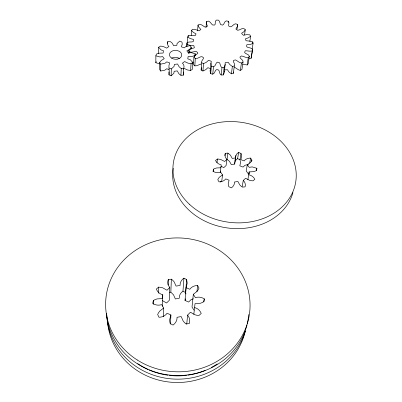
<?xml version="1.0" encoding="UTF-8"?>
<svg xmlns="http://www.w3.org/2000/svg" width="402" height="402" viewBox="0 0 402 402"><rect width="100%" height="100%" fill="white"/><g stroke="black" fill="none" stroke-linecap="round" stroke-linejoin="round"><path stroke-width="0.6" d="M159.921 63.898L155.85 62.742L155.86 55.808L156.378 54.099L157.473 53.637L159.197 53.185L163.096 53.049L163.524 50.783L161.036 49.898L158.634 47.255L160.423 46.129L161.679 46.225L163.453 46.592L166.74 48.119L168.91 46.511C167.508 45.285 166.966 43.406 167.755 41.687L170.121 41.547L171.076 42.145L172.232 43.175L173.699 45.758L176.79 45.401L177.111 43.471L179.744 41.094L181.82 41.974L182.121 42.848L182.247 44.155L181.362 46.823L184.222 47.848L186.061 46.446L190.201 45.672L191.216 47.25L191.116 48.989M158.599 53.637L158.634 47.255M155.86 55.808L159.971 56.973L162.699 56.642L164.212 58.707L161.192 60.501L159.674 62.486L159.624 69.39L160.599 71.028L164.815 70.209L166.704 68.762L168.996 69.601M244.552 34.904L245.285 29.723L243.908 28.567C240.909 27.748 238.396 32.291 235.954 29.11C235.984 27.904 238.21 26.426 237.607 24.602L235.843 23.783C232.803 23.763 231.869 28.718 228.728 26.035C228.261 24.879 229.637 22.723 228.321 21.301L226.331 20.884C223.331 21.768 224.703 26.683 220.698 24.612C219.773 23.522 220.025 21.065 218.281 20.1L216.251 20.125C213.763 21.929 217.286 26.05 212.608 24.979C211.221 24.025 210.422 21.678 208.392 21.105L206.507 21.567C204.925 24.05 210.095 26.839 205.201 27.1C203.412 26.416 201.804 24.411 199.563 24.236L197.99 25.105L198.94 27.341L200.874 29.426L199.176 30.798L195.864 29.713L192.618 29.24L191.513 30.436L193.382 32.411L196.04 33.863L195.111 35.748L191.518 35.416L188.242 35.672L187.719 37.09L190.352 38.612L193.498 39.441C194.824 43.738 188.729 40.708 186.92 42.954L187.046 44.461L190.201 45.361L193.734 45.577L194.377 47.481L194.055 47.898L191.251 48.748L188.86 50.386L189.638 51.833C192.387 53.476 196.392 49.31 197.874 53.129C197.091 54.401 194.382 55.18 193.94 57.22L195.307 58.456C198.442 59.335 201.106 54.461 203.623 57.853C203.502 59.184 201.166 60.757 201.703 62.737L203.528 63.632L206.316 62.3L208.507 60.31L211.266 61.26L210.125 71.224L210.693 73.707L212.758 74.159C215.914 73.199 214.422 67.883 218.643 70.043C219.603 71.265 219.326 73.888 221.155 74.988L223.266 74.948L224.311 72.621L224.447 71.375M224.442 71.847L225.215 62.632L228.11 62.24L229.874 64.616L232.356 66.471L234.321 65.948C235.944 63.315 230.396 60.29 235.477 59.918C237.366 60.657 239.069 62.787 241.436 62.993L243.024 62.044C243.602 59.179 237.034 57.823 241.507 55.958C243.617 56.27 245.878 57.883 248.3 57.592L249.346 56.325C248.959 53.526 242.311 53.888 245.356 50.793C247.441 50.622 250.019 51.672 252.28 50.858L252.697 49.406C251.361 46.848 244.773 48.637 246.913 44.672L250.165 44.471L253.054 43.491L252.813 41.994L249.642 41.11L246.044 40.733L245.391 38.853L248.396 37.793L250.622 36.215L249.768 34.828L246.481 34.662L243.416 35.281L241.702 33.577L241.798 33.12L243.919 31.733L245.285 29.723M158.649 293.219L158.7 287.098L162.659 287.777L166.961 290.234L169.805 287.49C167.83 285.274 167.322 282.274 168.287 279.501L171.378 279.194L172.624 280.164L174.136 281.837L176.061 286.098L180.101 285.415C179.905 282.415 181.513 279.817 183.93 278.174L186.649 279.576L187.221 283.184L186.081 287.651L185.041 300.46L188.659 302.043L190.975 299.711L193.327 298.761M160.599 71.028L160.659 64.129L159.674 62.486M167.719 43.431L167.755 41.687M162.519 306.229L162.75 294.772C159.76 294.033 157.398 291.922 156.353 289.028L158.7 287.098M163.448 316.675L163.649 308.032L161.659 304.605C158.614 305.681 155.358 305.168 152.68 303.415L153.373 300.53L154.81 299.731L157.076 298.912L162.187 298.575L162.75 294.772M183.463 71.908L183.679 73.692L183.352 75.144L180.95 75.3L179.975 74.671L178.789 73.591L177.292 70.898L174.172 71.275L173.84 73.295L171.146 75.812L169.036 74.883C170.081 70.863 167.719 66.677 169.734 62.918L166.835 61.858L164.926 63.315L160.659 64.129M210.824 63.054L211.382 66.34L210.693 73.707M171.146 75.812L171.327 68.938L174.056 66.415L174.388 64.39L177.548 64.008L179.061 66.717L180.262 67.797L181.247 68.435L183.679 68.28C184.448 66.461 183.88 64.506 182.413 63.22L184.588 61.556L187.955 63.129L189.764 63.506L191.04 63.601L192.814 62.436L190.292 59.732L187.769 58.833L188.131 56.541L192.02 56.401L193.724 55.943L194.794 55.486L195.231 53.783L191.116 52.627L188.427 52.958L186.87 50.918L189.794 49.17L191.216 47.25M168.096 285.073L168.287 279.501M169.805 287.49L169.312 300.314L166.564 303.002L162.413 300.606M183.93 278.174L182.97 291.199C180.619 292.817 179.071 295.359 179.262 298.279L175.357 298.952L173.503 294.792L170.84 292.209L171.378 279.194M180.95 75.3L181.247 68.435M170.503 324.082L170.91 314.952L167.091 313.258C165.217 315.927 162.162 317.218 158.966 317.273L157.669 314.525L158.338 313.068L159.674 311.138L163.649 308.032M183.352 75.144L183.679 68.28M186.729 46.692L186.92 42.954M186.95 46.33L187.046 44.461M187.397 43.341L187.719 37.09M188.176 36.924L188.242 35.672M188.689 53.491L188.86 50.386M189.568 53.074L189.638 51.833M191.226 35.446L191.513 30.436M183.392 69.114L184.257 68.446L187.583 70.013L190.633 70.481L191.04 63.601M224.582 69.938L227.437 69.707L228.959 71.983L231.411 73.822L233.351 73.305L233.431 71.918M192.814 62.436L192.382 69.32L190.633 70.481M193.94 57.22L193.468 64.637L194.814 65.868C197.151 66.124 199.201 64.375 201.171 64.013M194.719 56.637L194.794 55.486M195.121 55.511L195.231 53.783M194.814 65.868L195.307 58.456M197.603 30.899L197.99 25.105M210.377 68.541L207.859 67.707L205.688 69.692L202.935 71.018L201.136 70.129L201.703 62.737M206.045 27.366L206.507 21.567M247.863 179.719L249.16 171.89L253.491 171.669L255.36 171.071L256.521 170.473L256.878 168.307L252.19 166.895L249.215 167.343L247.32 164.78L250.451 162.529L251.436 161.137L251.888 160.081L250.632 158.092C248.16 158.112 245.667 158.86 244.13 160.916L240.858 159.654L241.642 156.262L241.406 154.619L240.999 153.514L238.617 152.423C235.386 154.092 235.416 157.901 234.979 161.036M249.16 171.89L248.928 174.805C251.486 175.393 253.677 176.96 254.848 179.322L252.958 180.83L251.521 180.719L249.476 180.267L245.587 178.302L243.28 180.448L242.185 186.488M202.935 71.018L203.528 63.632M185.98 293.978L185.593 292.566L186.649 279.576M220.959 166.147L223.783 167.634L226.065 165.584L226.939 159.403C225.261 157.82 224.547 155.524 225.291 153.313L227.924 153.107L227.045 159.323L229.487 161.343L231.286 164.579L234.673 164.091L234.828 162.267M234.673 164.091L235.863 155.458M186.744 324.208L187.583 315.088L190.432 312.223L194.869 314.771L197.246 315.349L198.93 315.475L201.241 313.454C200.085 310.505 197.668 308.314 194.578 307.55L195.03 303.691L200.126 303.349L202.352 302.53L203.749 301.726L204.301 298.862C201.628 297.163 198.407 296.616 195.382 297.686L193.322 294.324L197.131 291.319L198.372 289.475L198.97 288.083L197.623 285.475C194.568 285.52 191.623 286.711 189.829 289.274L186.081 287.651M212.758 74.159L213.477 66.792C216.663 65.833 215.17 60.481 219.427 62.662C220.396 63.888 220.13 66.531 221.974 67.631L221.155 74.988M193.322 294.324L192.03 306.972L194.01 310.254M220.241 172.739L220.427 171.026M220.276 172.659L221.236 164.875C218.758 164.307 216.608 162.795 215.517 160.463L217.437 159.016L218.849 159.127L220.849 159.564L224.633 161.463L226.939 159.403M193.829 314.334L194.578 307.55M196.94 291.596L197.623 285.475M228.19 22.457L228.321 21.301M223.266 74.948L224.115 67.591L225.301 64.481M213.206 171.619L213.492 169.167L214.683 168.569L216.583 167.971L220.924 167.755M216.979 162.73L217.437 159.016M237.014 29.22L237.607 24.602M231.411 73.822L232.356 66.471M233.351 73.305L234.321 65.948M203.904 301.847L204.301 298.862M201.136 70.129L201.643 67.697M224.949 155.8L225.291 153.313M213.492 169.167L213.035 171.342C215.387 172.679 218.13 173.111 220.743 172.317L222.587 174.925L221.753 181.011L220.256 182.036M234.502 67.295C236.366 68.033 238.044 70.149 240.386 70.355L241.436 62.993M243.024 62.044L241.949 69.41L240.386 70.355M249.838 41.376L250.622 36.215M242.853 64.189L247.17 64.973L248.3 57.592M249.346 56.325L248.205 63.712L247.17 64.973M252.622 43.235L252.813 41.994M252.175 49.064L253.054 43.491M249.325 58.486L251.109 58.265L252.28 50.858M252.697 49.406L251.109 58.265M234.884 161.659L236.135 159.845L237.607 158.639L238.617 152.423M248.406 164.383L244.969 165.297L243.044 167.081L239.813 165.825L240.592 162.453L239.959 159.72L240.999 153.514M247.32 164.78L246.195 170.915L248.059 173.463L249.235 173.282M249.682 163.147L250.632 158.092M210.145 70.44L210.231 69.973M251.652 161.318L251.888 160.081M256.381 170.755L256.878 168.307M168.795 71.923L169.036 74.883M185.041 300.46L185.498 298.797M170.91 314.952L169.669 319.69L169.815 322.002L170.207 323.565L173.021 325.077C175.563 323.273 177.237 320.484 177.036 317.299L181.191 316.565L183.196 321.087L184.784 322.881L186.086 323.922L189.292 323.585C190.216 320.615 189.669 317.444 187.583 315.088M155.85 62.742L156.197 61.606M222.587 174.925L219.341 177.237L218.286 178.684L217.789 179.779L219.015 181.865C221.582 181.835 224.15 181.026 225.753 178.9L229.075 180.207L228.225 183.769L228.447 185.518L228.854 186.694L231.311 187.855C233.311 186.578 234.713 184.488 234.396 182.026L237.899 181.508L239.798 184.935L241.22 186.297L242.376 187.096L245.084 186.865C245.793 184.523 245.044 182.116 243.28 180.448M192.166 63.159L193.287 62.853M235.652 157.906L232.225 158.393L230.396 155.137L227.924 153.107M169.644 292.329L170.84 292.209M221.974 67.631L224.115 67.591M211.382 66.34L213.477 66.792M169.197 68.008L171.327 68.938M237.607 158.639L239.959 159.72M182.97 291.199L185.593 292.566M153.373 300.53L153.393 304.294M292.957 192.603A61.159 50.034 9.1 0 1 222.638 227.14A61.159 50.034 9.1 0 1 173.247 168.297M217.261 363.875A67.38 62.903 2.5 0 1 211.457 367.418M205.206 370.413A67.38 62.903 2.5 0 1 187.865 375.177M186.634 375.342A67.38 62.903 2.5 0 1 169.297 375.398M168.061 375.242A67.38 62.903 2.5 0 1 149.077 369.93M147.956 369.428A67.38 62.903 2.5 0 1 137.67 363.609M245.215 331.434A70.521 65.848 2.4 0 1 168.946 378.649A70.521 65.848 2.4 0 1 106.847 315.228M248.737 314.47A71.365 66.39 2.5 0 1 247.285 323.721M246.984 324.952A71.365 66.39 2.5 0 1 171.8 375.282A71.365 66.39 2.5 0 1 106.404 313.49M245.315 330.952A69.742 65.34 2.4 0 1 172.393 382.332A69.742 65.34 2.4 0 1 107.525 321.565M171.604 58.189A6.065 4.422 2.5 0 1 173.955 57.406L175.518 57.315A6.065 4.422 2.5 0 1 179.367 58.491M177.056 59.159L175.453 59.255A6.136 4.442 2.5 0 1 169.503 55.154A6.136 4.442 2.5 0 1 174.166 50.466L175.749 50.376A6.136 4.442 2.5 0 1 181.699 54.466A6.136 4.442 2.5 0 1 177.056 59.159M189.362 204.211A61.928 50.35 9 0 0 293.495 190.252A61.928 50.35 9 0 0 220.844 122.198A61.928 50.35 9 0 0 189.362 204.211M137.258 359.991A72.229 66.938 2.6 0 0 249.868 310.228A72.229 66.938 2.6 0 0 146.398 244.401A72.229 66.938 2.6 0 0 137.258 359.991"/></g></svg>
